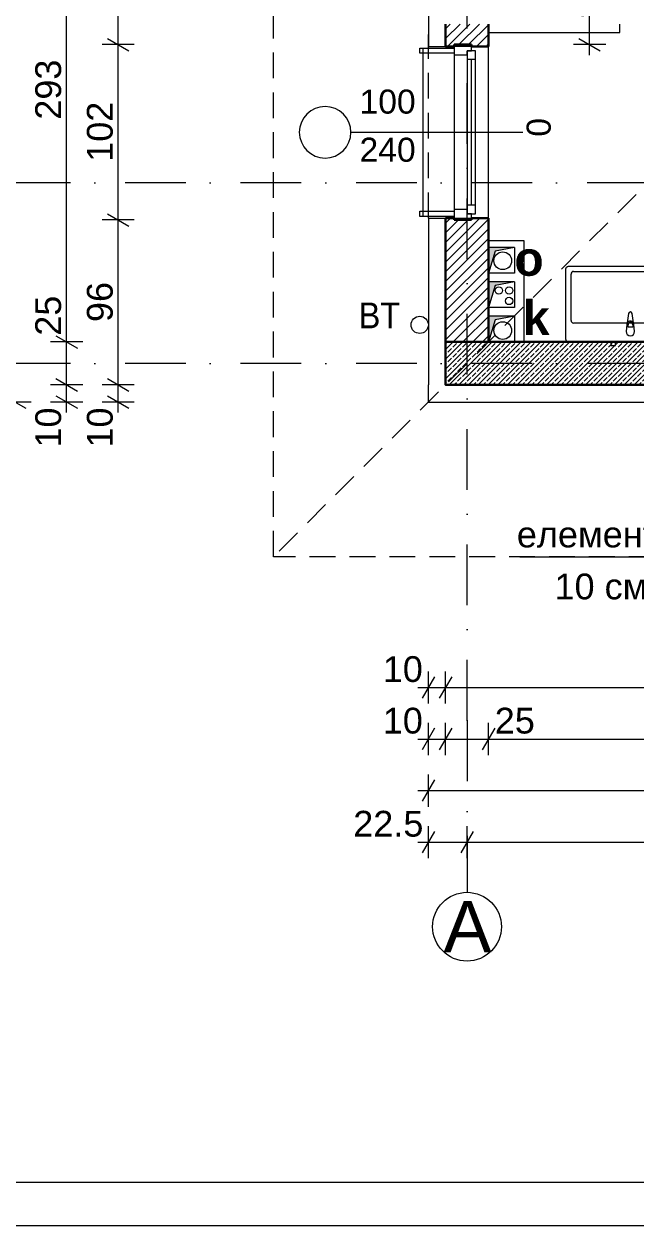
# Model space of a CAD drawing. Header units: centimetres. Extents: x -1463 to 1537, y -1556 to 644.
# Drawn here: x -1093 to -738, y -1556 to -857 of the extents above; entities that cross this region are included whole.
import ezdxf

# ---------------------------------------------------------------- set-up
doc = ezdxf.new("R2010")
doc.units = ezdxf.units.CM
doc.header["$MEASUREMENT"] = 0
doc.linetypes.add('Dashed', pattern=[23.2, 15, -8.2])
doc.linetypes.add('Dot & Dashed', pattern=[67.027776, 35.277777, -17.638888, 0, -14.111111])
for name, color, linetype in [('fill', 7, 'Continuous'), ('колони', 7, 'Continuous'), ('линии', 7, 'Continuous'), ('обзавеждане', 7, 'Continuous'), ('оси', 7, 'Continuous'), ('отвори', 7, 'Continuous'), ('размери', 7, 'Continuous'), ('стени', 7, 'Continuous'), ('стълби', 7, 'Continuous'), ('текст', 7, 'Continuous')]:
    doc.layers.add(name, color=color, linetype=linetype)
doc.styles.add('GENERATED_STYLE_1', font='arial.ttf')
doc.styles.add('GENERATED_STYLE_2', font='arial.ttf')
doc.styles.add('GENERATED_STYLE_3', font='arial.ttf', dxfattribs={"width": 0.9})
doc.styles.add('GENERATED_STYLE_4', font='arial.ttf')
doc.dimstyles.new('GENERATED_STYLE__1', dxfattribs={"dimtxt": 15, "dimasz": 9.5, "dimexe": 0.18, "dimexo": 0.0625, "dimgap": 0, "dimtad": 1, "dimzin": 0, "dimdsep": 46, "dimtxsty": 'GENERATED_STYLE_1', "dimblk": 'ARROWHEAD_2', "dimblk1": 'ARROWHEAD_2', "dimblk2": 'ARROWHEAD_2', "dimcen": 0.09, "dimse1": 1, "dimse2": 1, "dimclrd": 151, "dimclre": 151, "dimclrt": 7, "dimadec": 0, "dimazin": 0, "dimtfac": 1, "dimtdec": 4, "dimtmove": 0, "dimatfit": 3, "dimfxl": 0, "dimtolj": 1, "dimtzin": 0, "dimarcsym": 0})
doc.dimstyles.new('GENERATED_STYLE__2', dxfattribs={"dimtxt": 15, "dimasz": 9.5, "dimexe": 0.18, "dimexo": 0.0625, "dimgap": 0, "dimtad": 1, "dimtih": 1, "dimtoh": 1, "dimzin": 0, "dimdsep": 46, "dimtxsty": 'GENERATED_STYLE_1', "dimblk": 'ARROWHEAD_2', "dimblk1": 'ARROWHEAD_2', "dimblk2": 'ARROWHEAD_2', "dimcen": 0.09, "dimse1": 1, "dimse2": 1, "dimclrd": 151, "dimclre": 151, "dimclrt": 7, "dimadec": 0, "dimazin": 0, "dimtfac": 1, "dimtdec": 4, "dimtmove": 0, "dimatfit": 3, "dimfxl": 0, "dimtolj": 1, "dimtzin": 0, "dimarcsym": 0})
doc.dimstyles.new('GENERATED_STYLE__3', dxfattribs={"dimtxt": 15, "dimasz": 9.5, "dimexe": 0.18, "dimexo": 0.0625, "dimgap": 0, "dimtad": 1, "dimzin": 0, "dimdsep": 46, "dimtxsty": 'GENERATED_STYLE_1', "dimblk": 'ARROWHEAD_2', "dimblk1": 'ARROWHEAD_2', "dimblk2": 'ARROWHEAD_2', "dimcen": 0.09, "dimse1": 1, "dimse2": 1, "dimclrd": 151, "dimclre": 151, "dimclrt": 7, "dimadec": 0, "dimazin": 0, "dimtfac": 1, "dimtdec": 4, "dimtmove": 2, "dimatfit": 3, "dimfxl": 0, "dimtolj": 1, "dimtzin": 0, "dimarcsym": 0})
pattern_1 = [(45, (0, 0), (-2.828427, 2.828427), [])]

# ---------------------------------------------------------------- blocks, each defined once
blk = doc.blocks.new('Basin 27[2]', base_point=(-740.99, -1041.97))
at = {"layer": 'обзавеждане', "color": 102, "linetype": 'Continuous', "lineweight": 15}
for p, q in [((-775.49, -1029.47), (-775.49, -1002.47)), ((-773.99, -1000.97), (-707.99, -1000.97)), ((-706.49, -1002.47), (-706.49, -1029.47)), ((-707.99, -1030.97), (-773.99, -1030.97)), ((-742.35, -1033.48), (-742.35, -1031.99)), ((-739.63, -1033.48), (-742.35, -1033.48)), ((-739.63, -1031.99), (-739.63, -1033.48))]:
    blk.add_line(p, q, dxfattribs=at)
at = {"layer": 'обзавеждане', "color": 102, "linetype": 'Continuous', "lineweight": 15, "flags": 128}
for points in [[(-704.99, -1041.97), (-776.99, -1041.97, -0.414214), (-778.49, -1040.47), (-778.49, -999.47, -0.414214), (-776.99, -997.97), (-704.99, -997.97, -0.414214), (-703.49, -999.47), (-703.49, -1040.47, -0.414214)], [(-738.49, -1035.97), (-738.89, -1031.77, 0.12102), (-739.22, -1030.82), (-739.88, -1025.53, 0.882566), (-742.1, -1025.53), (-742.77, -1030.82, 0.12102), (-743.09, -1031.77), (-743.49, -1035.97, 1)]]:
    blk.add_lwpolyline(points, format="xyb", close=True, dxfattribs=at)
for points in [[(-749.64, -1041.97), (-752.34, -1041.97), (-752.34, -1043.97), (-749.64, -1043.97)], [(-729.64, -1041.97), (-732.34, -1041.97), (-732.34, -1043.97), (-729.64, -1043.97)]]:
    blk.add_lwpolyline(points, close=True, dxfattribs=at)
at = {"layer": 'обзавеждане', "color": 102, "linetype": 'Continuous', "lineweight": 15}
for centre, radius, start, end in [((-773.99, -1002.47), 1.5, 90, 180), ((-707.99, -1002.47), 1.5, 0, 90), ((-773.99, -1029.47), 1.5, 180, 270), ((-740.99, -1031.96), 2.11, 32.77103, 147.22897), ((-740.99, -1031.99), 1.36, 0, 180), ((-707.99, -1029.47), 1.5, 270, 0)]:
    blk.add_arc(centre, radius, start, end, dxfattribs=at)
blk = doc.blocks.new('*D20')
at = {"layer": 'размери', "color": 151, "linetype": 'Continuous', "lineweight": 13}
for p, q in [((-347.44, -794.46), (-347.44, -813.21)), ((-347.44, -803.83), (-823.44, -803.83)), ((-335.44, -803.83), (-347.44, -803.83))]:
    blk.add_line(p, q, dxfattribs=at)
at = {"layer": 'размери', "color": 161, "linetype": 'Continuous', "lineweight": 13}
for p, q in [((-351.05, -810.08), (-343.83, -797.58)), ((-339.05, -810.08), (-331.83, -797.58))]:
    blk.add_line(p, q, dxfattribs=at)
blk = doc.blocks.new('ARROWHEAD_2')
at = {"color": 0, "linetype": 'Continuous', "lineweight": 0}
for p, q in [((0, 0), (-1, 0)), ((-0.378, -0.655), (0.378, 0.655))]:
    blk.add_line(p, q, dxfattribs=at)
blk = doc.blocks.new('*D21')
at = {"layer": 'размери', "color": 151, "linetype": 'Continuous', "lineweight": 13}
for p, q in [((-823.44, -794.46), (-823.44, -813.21)), ((-823.44, -803.83), (-829.56, -803.83)), ((-347.44, -803.83), (-823.44, -803.83))]:
    blk.add_line(p, q, dxfattribs=at)
at = {"layer": 'размери', "color": 161, "linetype": 'Continuous', "lineweight": 13}
for p, q in [((-819.83, -797.58), (-827.05, -810.08)), ((-351.05, -810.08), (-343.83, -797.58))]:
    blk.add_line(p, q, dxfattribs=at)
at = {"layer": 'размери', "color": 7, "lineweight": 30, "insert": (-602.6, -800.83), "char_height": 15, "attachment_point": 7, "style": 'GENERATED_STYLE_1'}
blk.add_mtext('\\A1;{\\pql;\\fArial|b0|i0|c204|p0;\\W1.000000;476}', dxfattribs=at)
blk = doc.blocks.new('*D22')
at = {"layer": 'размери', "color": 151, "linetype": 'Continuous', "lineweight": 13}
for p, q in [((-1029.38, -1066.97), (-1048.13, -1066.97)), ((-1038.75, -1076.97), (-1038.75, -1066.97)), ((-1029.38, -1076.97), (-1048.13, -1076.97)), ((-1038.75, -1083.08), (-1038.75, -1076.97))]:
    blk.add_line(p, q, dxfattribs=at)
at = {"layer": 'размери', "color": 161, "linetype": 'Continuous', "lineweight": 13}
for p, q in [((-1045, -1063.36), (-1032.5, -1070.58)), ((-1045, -1073.36), (-1032.5, -1080.58))]:
    blk.add_line(p, q, dxfattribs=at)
at = {"layer": 'размери', "color": 7, "lineweight": 30, "insert": (-1041.75, -1103.46), "char_height": 15, "attachment_point": 7, "rotation": 90, "style": 'GENERATED_STYLE_1'}
blk.add_mtext('\\A1;{\\pql;\\fArial|b0|i0|c204|p0;\\W1.000000;10}', dxfattribs=at)
blk = doc.blocks.new('*D23')
at = {"layer": 'размери', "color": 151, "linetype": 'Continuous', "lineweight": 13}
for p, q in [((-1029.38, -970.97), (-1048.13, -970.97)), ((-1038.75, -1066.97), (-1038.75, -970.97)), ((-1029.38, -1066.97), (-1048.13, -1066.97))]:
    blk.add_line(p, q, dxfattribs=at)
at = {"layer": 'размери', "color": 161, "linetype": 'Continuous', "lineweight": 13}
for p, q in [((-1045, -967.36), (-1032.5, -974.58)), ((-1045, -1063.36), (-1032.5, -1070.58))]:
    blk.add_line(p, q, dxfattribs=at)
at = {"layer": 'размери', "color": 7, "lineweight": 30, "insert": (-1041.75, -1030.41), "char_height": 15, "attachment_point": 7, "rotation": 90, "style": 'GENERATED_STYLE_1'}
blk.add_mtext('\\A1;{\\pql;\\fArial|b0|i0|c204|p0;\\W1.000000;96}', dxfattribs=at)
blk = doc.blocks.new('*D24')
at = {"layer": 'размери', "color": 161, "linetype": 'Continuous', "lineweight": 13}
for p, q in [((-1045, -865.36), (-1032.5, -872.58)), ((-1045, -967.36), (-1032.5, -974.58))]:
    blk.add_line(p, q, dxfattribs=at)
at = {"layer": 'размери', "color": 151, "linetype": 'Continuous', "lineweight": 13}
for p, q in [((-1029.38, -868.97), (-1048.13, -868.97)), ((-1038.75, -970.97), (-1038.75, -868.97)), ((-1029.38, -970.97), (-1048.13, -970.97))]:
    blk.add_line(p, q, dxfattribs=at)
at = {"layer": 'размери', "color": 7, "lineweight": 30, "insert": (-1041.75, -937.13), "char_height": 15, "attachment_point": 7, "rotation": 90, "style": 'GENERATED_STYLE_1'}
blk.add_mtext('\\A1;{\\pql;\\fArial|b0|i0|c204|p0;\\W1.000000;102}', dxfattribs=at)
blk = doc.blocks.new('*D25')
at = {"layer": 'размери', "color": 161, "linetype": 'Continuous', "lineweight": 13}
for p, q in [((-1045, -670.36), (-1032.5, -677.58)), ((-1045, -865.36), (-1032.5, -872.58))]:
    blk.add_line(p, q, dxfattribs=at)
at = {"layer": 'размери', "color": 151, "linetype": 'Continuous', "lineweight": 13}
for p, q in [((-1029.38, -673.97), (-1048.13, -673.97)), ((-1038.75, -868.97), (-1038.75, -673.97)), ((-1029.38, -868.97), (-1048.13, -868.97))]:
    blk.add_line(p, q, dxfattribs=at)
at = {"layer": 'размери', "color": 7, "lineweight": 30, "insert": (-1041.75, -788.63), "char_height": 15, "attachment_point": 7, "rotation": 90, "style": 'GENERATED_STYLE_1'}
blk.add_mtext('\\A1;{\\pql;\\fArial|b0|i0|c204|p0;\\W1.000000;206}', dxfattribs=at)
blk = doc.blocks.new('*D32')
at = {"layer": 'размери', "color": 151, "linetype": 'Continuous', "lineweight": 13}
for p, q in [((-1059.38, -1066.97), (-1078.13, -1066.97)), ((-1068.75, -1076.97), (-1068.75, -1066.97)), ((-1059.38, -1076.97), (-1078.13, -1076.97)), ((-1068.75, -1083.08), (-1068.75, -1076.97))]:
    blk.add_line(p, q, dxfattribs=at)
at = {"layer": 'размери', "color": 161, "linetype": 'Continuous', "lineweight": 13}
for p, q in [((-1075, -1063.36), (-1062.5, -1070.58)), ((-1075, -1073.36), (-1062.5, -1080.58))]:
    blk.add_line(p, q, dxfattribs=at)
at = {"layer": 'размери', "color": 7, "lineweight": 30, "insert": (-1071.75, -1103.46), "char_height": 15, "attachment_point": 7, "rotation": 90, "style": 'GENERATED_STYLE_1'}
blk.add_mtext('\\A1;{\\pql;\\fArial|b0|i0|c204|p0;\\W1.000000;10}', dxfattribs=at)
blk = doc.blocks.new('*D33')
at = {"layer": 'размери', "color": 151, "linetype": 'Continuous', "lineweight": 13}
for p, q in [((-1059.38, -1041.97), (-1078.13, -1041.97)), ((-1068.75, -1066.97), (-1068.75, -1041.97)), ((-1059.38, -1066.97), (-1078.13, -1066.97))]:
    blk.add_line(p, q, dxfattribs=at)
at = {"layer": 'размери', "color": 161, "linetype": 'Continuous', "lineweight": 13}
for p, q in [((-1075, -1038.36), (-1062.5, -1045.58)), ((-1075, -1063.36), (-1062.5, -1070.58))]:
    blk.add_line(p, q, dxfattribs=at)
blk = doc.blocks.new('*D34')
at = {"layer": 'размери', "color": 161, "linetype": 'Continuous', "lineweight": 13}
for p, q in [((-1075, -745.36), (-1062.5, -752.58)), ((-1075, -1038.36), (-1062.5, -1045.58))]:
    blk.add_line(p, q, dxfattribs=at)
at = {"layer": 'размери', "color": 151, "linetype": 'Continuous', "lineweight": 13}
for p, q in [((-1059.38, -748.97), (-1078.13, -748.97)), ((-1068.75, -1041.97), (-1068.75, -748.97)), ((-1059.38, -1041.97), (-1078.13, -1041.97))]:
    blk.add_line(p, q, dxfattribs=at)
at = {"layer": 'размери', "color": 7, "lineweight": 30, "char_height": 15, "attachment_point": 7, "rotation": 90, "style": 'GENERATED_STYLE_1'}
for s, insert in [('\\A1;{\\pql;\\fArial|b0|i0|c204|p0;\\W1.000000;12}', (-1071.75, -775.46)), ('\\A1;{\\pql;\\fArial|b0|i0|c204|p0;\\W1.000000;293}', (-1071.75, -912.63)), ('\\A1;{\\pql;\\fArial|b0|i0|c204|p0;\\W1.000000;25}', (-1071.75, -1038.36))]:
    blk.add_mtext(s, dxfattribs=dict(at, insert=insert))
blk = doc.blocks.new('*D43')
at = {"layer": 'размери', "color": 161, "linetype": 'Continuous', "lineweight": 13}
for p, q in [((-1092.5, 169.42), (-1105, 176.64)), ((-1105, -1073.36), (-1092.5, -1080.58))]:
    blk.add_line(p, q, dxfattribs=at)
at = {"layer": 'размери', "color": 151, "linetype": 'Continuous', "lineweight": 13}
for p, q in [((-1098.75, 173.03), (-1098.75, 179.14)), ((-1089.38, 173.03), (-1108.13, 173.03)), ((-1098.75, -1076.97), (-1098.75, 173.03)), ((-1089.38, -1076.97), (-1108.13, -1076.97)), ((-1098.75, -1083.08), (-1098.75, -1076.97))]:
    blk.add_line(p, q, dxfattribs=at)
at = {"layer": 'размери', "color": 7, "lineweight": 30, "insert": (-1101.75, -477.71), "char_height": 15, "attachment_point": 7, "rotation": 90, "style": 'GENERATED_STYLE_1'}
blk.add_mtext('\\A1;{\\pql;\\fArial|b0|i0|c204|p0;\\W1.000000;1\xa0250}', dxfattribs=at)
blk = doc.blocks.new('*D44')
at = {"layer": 'размери', "color": 151, "linetype": 'Continuous', "lineweight": 13}
for p, q in [((-1119.38, -1054.47), (-1138.13, -1054.47)), ((-1128.75, -1076.97), (-1128.75, -1054.47)), ((-1119.38, -1076.97), (-1138.13, -1076.97)), ((-1128.75, -1083.08), (-1128.75, -1076.97))]:
    blk.add_line(p, q, dxfattribs=at)
at = {"layer": 'размери', "color": 161, "linetype": 'Continuous', "lineweight": 13}
for p, q in [((-1135, -1050.86), (-1122.5, -1058.08)), ((-1135, -1073.36), (-1122.5, -1080.58))]:
    blk.add_line(p, q, dxfattribs=at)
at = {"layer": 'размери', "color": 7, "lineweight": 30, "insert": (-1131.75, -1120.62), "char_height": 15, "attachment_point": 7, "rotation": 90, "style": 'GENERATED_STYLE_1'}
blk.add_mtext('\\A1;{\\pql;\\fArial|b0|i0|c204|p0;\\W1.000000;22.5}', dxfattribs=at)
blk = doc.blocks.new('*D45')
at = {"layer": 'размери', "color": 161, "linetype": 'Continuous', "lineweight": 13}
for p, q in [((-1135, -745.86), (-1122.5, -753.08)), ((-1135, -1050.86), (-1122.5, -1058.08))]:
    blk.add_line(p, q, dxfattribs=at)
at = {"layer": 'размери', "color": 151, "linetype": 'Continuous', "lineweight": 13}
for p, q in [((-1119.38, -749.47), (-1138.13, -749.47)), ((-1128.75, -1054.47), (-1128.75, -749.47)), ((-1119.38, -1054.47), (-1138.13, -1054.47))]:
    blk.add_line(p, q, dxfattribs=at)
at = {"layer": 'размери', "color": 7, "lineweight": 30, "insert": (-1131.75, -919.13), "char_height": 15, "attachment_point": 7, "rotation": 90, "style": 'GENERATED_STYLE_1'}
blk.add_mtext('\\A1;{\\pql;\\fArial|b0|i0|c204|p0;\\W1.000000;305}', dxfattribs=at)
blk = doc.blocks.new('*D50')
at = {"layer": 'размери', "color": 151, "linetype": 'Continuous', "lineweight": 13}
for p, q in [((590.39, -1066.97), (571.64, -1066.97)), ((581.02, -1076.97), (581.02, -1066.97)), ((590.39, -1076.97), (571.64, -1076.97)), ((581.02, -1083.08), (581.02, -1076.97))]:
    blk.add_line(p, q, dxfattribs=at)
at = {"layer": 'размери', "color": 161, "linetype": 'Continuous', "lineweight": 13}
for p, q in [((574.77, -1063.36), (587.27, -1070.58)), ((574.77, -1073.36), (587.27, -1080.58))]:
    blk.add_line(p, q, dxfattribs=at)
at = {"layer": 'размери', "color": 7, "lineweight": 30, "insert": (578.02, -1103.46), "char_height": 15, "attachment_point": 7, "rotation": 90, "style": 'GENERATED_STYLE_1'}
blk.add_mtext('\\A1;{\\pql;\\fArial|b0|i0|c204|p0;\\W1.000000;10}', dxfattribs=at)
blk = doc.blocks.new('*D73')
at = {"layer": 'размери', "color": 161, "linetype": 'Continuous', "lineweight": 13}
for p, q in [((647.27, 169.42), (634.77, 176.64)), ((634.77, -1073.36), (647.27, -1080.58))]:
    blk.add_line(p, q, dxfattribs=at)
at = {"layer": 'размери', "color": 151, "linetype": 'Continuous', "lineweight": 13}
for p, q in [((641.02, 173.03), (641.02, 179.14)), ((650.39, 173.03), (631.64, 173.03)), ((641.02, -1076.97), (641.02, 173.03)), ((650.39, -1076.97), (631.64, -1076.97)), ((641.02, -1083.08), (641.02, -1076.97))]:
    blk.add_line(p, q, dxfattribs=at)
at = {"layer": 'размери', "color": 7, "lineweight": 30, "insert": (638.02, -477.71), "char_height": 15, "attachment_point": 7, "rotation": 90, "style": 'GENERATED_STYLE_1'}
blk.add_mtext('\\A1;{\\pql;\\fArial|b0|i0|c204|p0;\\W1.000000;1\xa0250}', dxfattribs=at)
blk = doc.blocks.new('*D74')
at = {"layer": 'размери', "color": 151, "linetype": 'Continuous', "lineweight": 13}
for p, q in [((680.39, -1054.47), (661.64, -1054.47)), ((671.02, -1076.97), (671.02, -1054.47)), ((680.39, -1076.97), (661.64, -1076.97)), ((671.02, -1083.08), (671.02, -1076.97))]:
    blk.add_line(p, q, dxfattribs=at)
at = {"layer": 'размери', "color": 161, "linetype": 'Continuous', "lineweight": 13}
for p, q in [((664.77, -1050.86), (677.27, -1058.08)), ((664.77, -1073.36), (677.27, -1080.58))]:
    blk.add_line(p, q, dxfattribs=at)
at = {"layer": 'размери', "color": 7, "lineweight": 30, "insert": (668.02, -1120.62), "char_height": 15, "attachment_point": 7, "rotation": 90, "style": 'GENERATED_STYLE_1'}
blk.add_mtext('\\A1;{\\pql;\\fArial|b0|i0|c204|p0;\\W1.000000;22.5}', dxfattribs=at)
blk = doc.blocks.new('*D102')
at = {"layer": 'размери', "color": 161, "linetype": 'Continuous', "lineweight": 13}
for p, q in [((-854.83, -1326.85), (-862.05, -1339.35)), ((-832.33, -1326.85), (-839.55, -1339.35))]:
    blk.add_line(p, q, dxfattribs=at)
at = {"layer": 'размери', "color": 151, "linetype": 'Continuous', "lineweight": 13}
for p, q in [((-858.44, -1342.47), (-858.44, -1323.72)), ((-835.94, -1342.47), (-835.94, -1323.72)), ((-864.56, -1333.1), (-858.44, -1333.1)), ((-858.44, -1333.1), (-835.94, -1333.1))]:
    blk.add_line(p, q, dxfattribs=at)
at = {"layer": 'размери', "color": 7, "lineweight": 30, "insert": (-902.09, -1330.1), "char_height": 15, "attachment_point": 7, "style": 'GENERATED_STYLE_1'}
blk.add_mtext('\\A1;{\\pql;\\fArial|b0|i0|c204|p0;\\W1.000000;22.5}', dxfattribs=at)
blk = doc.blocks.new('*D103')
at = {"layer": 'размери', "color": 161, "linetype": 'Continuous', "lineweight": 13}
for p, q in [((-832.33, -1326.85), (-839.55, -1339.35)), ((-452.33, -1326.85), (-459.55, -1339.35))]:
    blk.add_line(p, q, dxfattribs=at)
at = {"layer": 'размери', "color": 151, "linetype": 'Continuous', "lineweight": 13}
for p, q in [((-835.94, -1342.47), (-835.94, -1323.72)), ((-455.94, -1342.47), (-455.94, -1323.72)), ((-835.94, -1333.1), (-455.94, -1333.1))]:
    blk.add_line(p, q, dxfattribs=at)
at = {"layer": 'размери', "color": 7, "lineweight": 30, "insert": (-663.1, -1330.1), "char_height": 15, "attachment_point": 7, "style": 'GENERATED_STYLE_1'}
blk.add_mtext('\\A1;{\\pql;\\fArial|b0|i0|c204|p0;\\W1.000000;380}', dxfattribs=at)
blk = doc.blocks.new('*D107')
at = {"layer": 'размери', "color": 151, "linetype": 'Continuous', "lineweight": 13}
for p, q in [((-858.44, -1312.47), (-858.44, -1293.72)), ((426.56, -1312.47), (426.56, -1293.72)), ((-864.56, -1303.1), (-858.44, -1303.1)), ((-858.44, -1303.1), (426.56, -1303.1)), ((426.56, -1303.1), (432.67, -1303.1))]:
    blk.add_line(p, q, dxfattribs=at)
at = {"layer": 'размери', "color": 161, "linetype": 'Continuous', "lineweight": 13}
for p, q in [((-854.83, -1296.85), (-862.05, -1309.35)), ((422.95, -1309.35), (430.17, -1296.85))]:
    blk.add_line(p, q, dxfattribs=at)
at = {"layer": 'размери', "color": 7, "lineweight": 30, "insert": (-241.68, -1300.1), "char_height": 15, "attachment_point": 7, "style": 'GENERATED_STYLE_1'}
blk.add_mtext('\\A1;{\\pql;\\fArial|b0|i0|c204|p0;\\W1.000000;1\xa0285}', dxfattribs=at)
blk = doc.blocks.new('*D108')
at = {"layer": 'размери', "color": 151, "linetype": 'Continuous', "lineweight": 13}
for p, q in [((-858.44, -1282.47), (-858.44, -1263.72)), ((-848.44, -1282.47), (-848.44, -1263.72)), ((-864.56, -1273.1), (-858.44, -1273.1)), ((-858.44, -1273.1), (-848.44, -1273.1))]:
    blk.add_line(p, q, dxfattribs=at)
at = {"layer": 'размери', "color": 161, "linetype": 'Continuous', "lineweight": 13}
for p, q in [((-854.83, -1266.85), (-862.05, -1279.35)), ((-844.83, -1266.85), (-852.05, -1279.35))]:
    blk.add_line(p, q, dxfattribs=at)
at = {"layer": 'размери', "color": 7, "lineweight": 30, "insert": (-884.94, -1270.1), "char_height": 15, "attachment_point": 7, "style": 'GENERATED_STYLE_1'}
blk.add_mtext('\\A1;{\\pql;\\fArial|b0|i0|c204|p0;\\W1.000000;10}', dxfattribs=at)
blk = doc.blocks.new('*D109')
at = {"layer": 'размери', "color": 151, "linetype": 'Continuous', "lineweight": 13}
for p, q in [((-848.44, -1282.47), (-848.44, -1263.72)), ((-823.44, -1282.47), (-823.44, -1263.72)), ((-848.44, -1273.1), (-823.44, -1273.1))]:
    blk.add_line(p, q, dxfattribs=at)
at = {"layer": 'размери', "color": 161, "linetype": 'Continuous', "lineweight": 13}
for p, q in [((-844.83, -1266.85), (-852.05, -1279.35)), ((-819.83, -1266.85), (-827.05, -1279.35))]:
    blk.add_line(p, q, dxfattribs=at)
blk = doc.blocks.new('*D110')
at = {"layer": 'размери', "color": 151, "linetype": 'Continuous', "lineweight": 13}
for p, q in [((-823.44, -1282.47), (-823.44, -1263.72)), ((-823.44, -1273.1), (-347.44, -1273.1))]:
    blk.add_line(p, q, dxfattribs=at)
at = {"layer": 'размери', "color": 161, "linetype": 'Continuous', "lineweight": 13}
for p, q in [((-819.83, -1266.85), (-827.05, -1279.35)), ((-343.83, -1266.85), (-351.05, -1279.35))]:
    blk.add_line(p, q, dxfattribs=at)
at = {"layer": 'размери', "color": 7, "lineweight": 30, "char_height": 15, "attachment_point": 7, "style": 'GENERATED_STYLE_1'}
for s, insert in [('\\A1;{\\pql;\\fArial|b0|i0|c204|p0;\\W1.000000;25}', (-819.83, -1270.1)), ('\\A1;{\\pql;\\fArial|b0|i0|c204|p0;\\W1.000000;476}', (-602.6, -1270.1)), ('\\A1;{\\pql;\\fArial|b0|i0|c204|p0;\\W1.000000;12}', (-373.94, -1270.1))]:
    blk.add_mtext(s, dxfattribs=dict(at, insert=insert))
blk = doc.blocks.new('*D111')
at = {"layer": 'размери', "color": 151, "linetype": 'Continuous', "lineweight": 13}
for p, q in [((-347.44, -1282.47), (-347.44, -1263.72)), ((-335.44, -1282.47), (-335.44, -1263.72)), ((-823.44, -1273.1), (-347.44, -1273.1)), ((-347.44, -1273.1), (-335.44, -1273.1)), ((-335.44, -1273.1), (-173.44, -1273.1))]:
    blk.add_line(p, q, dxfattribs=at)
at = {"layer": 'размери', "color": 161, "linetype": 'Continuous', "lineweight": 13}
for p, q in [((-343.83, -1266.85), (-351.05, -1279.35)), ((-331.83, -1266.85), (-339.05, -1279.35))]:
    blk.add_line(p, q, dxfattribs=at)
blk = doc.blocks.new('*D120')
at = {"layer": 'размери', "color": 161, "linetype": 'Continuous', "lineweight": 13}
for p, q in [((-854.83, -1236.85), (-862.05, -1249.35)), ((-844.83, -1236.85), (-852.05, -1249.35))]:
    blk.add_line(p, q, dxfattribs=at)
at = {"layer": 'размери', "color": 151, "linetype": 'Continuous', "lineweight": 13}
for p, q in [((-858.44, -1252.47), (-858.44, -1233.72)), ((-848.44, -1252.47), (-848.44, -1233.72)), ((-864.56, -1243.1), (-858.44, -1243.1)), ((-858.44, -1243.1), (-848.44, -1243.1))]:
    blk.add_line(p, q, dxfattribs=at)
at = {"layer": 'размери', "color": 7, "lineweight": 30, "insert": (-884.94, -1240.1), "char_height": 15, "attachment_point": 7, "style": 'GENERATED_STYLE_1'}
blk.add_mtext('\\A1;{\\pql;\\fArial|b0|i0|c204|p0;\\W1.000000;10}', dxfattribs=at)
blk = doc.blocks.new('*D121')
at = {"layer": 'размери', "color": 161, "linetype": 'Continuous', "lineweight": 13}
for p, q in [((-844.83, -1236.85), (-852.05, -1249.35)), ((-460.83, -1236.85), (-468.05, -1249.35))]:
    blk.add_line(p, q, dxfattribs=at)
at = {"layer": 'размери', "color": 151, "linetype": 'Continuous', "lineweight": 13}
for p, q in [((-848.44, -1252.47), (-848.44, -1233.72)), ((-464.44, -1252.47), (-464.44, -1233.72)), ((-848.44, -1243.1), (-464.44, -1243.1))]:
    blk.add_line(p, q, dxfattribs=at)
at = {"layer": 'размери', "color": 7, "lineweight": 30, "insert": (-673.6, -1240.1), "char_height": 15, "attachment_point": 7, "style": 'GENERATED_STYLE_1'}
blk.add_mtext('\\A1;{\\pql;\\fArial|b0|i0|c204|p0;\\W1.000000;384}', dxfattribs=at)
blk = doc.blocks.new('*D140')
at = {"layer": 'размери', "color": 161, "linetype": 'Continuous', "lineweight": 13}
for p, q in [((-758.46, -752.58), (-770.96, -745.36)), ((-770.96, -865.36), (-758.46, -872.58))]:
    blk.add_line(p, q, dxfattribs=at)
at = {"layer": 'размери', "color": 151, "linetype": 'Continuous', "lineweight": 13}
for p, q in [((-764.71, -748.97), (-764.71, -742.86)), ((-755.33, -748.97), (-774.08, -748.97)), ((-764.71, -868.97), (-764.71, -748.97)), ((-755.33, -868.97), (-774.08, -868.97)), ((-764.71, -875.08), (-764.71, -868.97))]:
    blk.add_line(p, q, dxfattribs=at)
at = {"layer": 'размери', "color": 7, "lineweight": 30, "insert": (-767.71, -854.16), "char_height": 15, "attachment_point": 7, "rotation": 90, "style": 'GENERATED_STYLE_1'}
blk.add_mtext('\\A1;{\\pql;\\fArial|b0|i0|c204|p0;\\W1.000000;120}', dxfattribs=at)

msp = doc.modelspace()

# ---------------------------------------------------------------- hatches: boundary and pattern name
at = {"layer": 'fill', "linetype": 'Continuous', "lineweight": 13}
h = msp.add_hatch(dxfattribs=at)
h.set_pattern_fill('Common_Brick', color=253, style=0, pattern_type=2)
h.set_pattern_definition(pattern_1)
h.paths.add_polyline_path([(-823.443, -856.968), (-848.443, -856.968), (-848.443, -869.968), (-843.443, -869.968), (-843.443, -868.968), (-833.443, -868.968), (-833.443, -869.968), (-823.443, -869.968)])
h = msp.add_hatch(dxfattribs=at)
h.set_pattern_fill('Common_Brick', color=253, style=0, pattern_type=2)
h.set_pattern_definition(pattern_1)
h.paths.add_polyline_path([(-843.443, -969.968), (-848.443, -969.968), (-848.443, -1041.968), (-823.443, -1041.968), (-823.443, -969.968), (-833.443, -969.968), (-833.443, -970.968), (-843.443, -970.968)])
for points in [[(-808.443, -986.968), (-823.443, -986.968), (-823.443, -1001.968), (-819.644, -989.122)], [(-808.443, -1006.968), (-823.443, -1006.968), (-823.443, -1021.968), (-819.644, -1009.122)], [(-808.443, -1026.968), (-823.443, -1026.968), (-823.443, -1041.968), (-819.644, -1029.122)]]:
    msp.add_hatch(color=254, dxfattribs=at).paths.add_polyline_path(points)
at = {"layer": 'fill', "linetype": 'Continuous', "lineweight": 5}
h = msp.add_hatch(dxfattribs=at)
h.set_pattern_fill('Solid___Dashed', style=0, pattern_type=2)
h.set_pattern_definition([(45, (0, 0), (-2.828427, 2.828427), []), (45, (-1.4142, 1.4142), (-2.828427, 2.828427), [3, -1])])
h.paths.add_polyline_path([(-723.443, -1066.968), (-723.443, -1041.968), (-848.443, -1041.968), (-848.443, -1066.968)])

# ---------------------------------------------------------------- linework, layer by layer
at = {"layer": 'колони', "color": 7, "linetype": 'Continuous', "lineweight": 30}
msp.add_lwpolyline([(-723.443, -1066.968), (-723.443, -1041.968), (-848.443, -1041.968), (-848.443, -1066.968)], close=True, dxfattribs=at)
at = {"layer": 'линии', "color": 7, "linetype": 'Dashed', "lineweight": 13}
for p, q in [((-948.443, -1166.968), (-948.443, 173.115)), ((-278.364, -496.889), (-948.443, -1166.968)), ((131.557, -1166.968), (-948.443, -1166.968))]:
    msp.add_line(p, q, dxfattribs=at)
at = {"layer": 'линии', "color": 7, "linetype": 'Continuous', "lineweight": 13}
for p, q in [((-805.328, -1167.14), (-634.519, -1167.14)), ((854.544, -1531.12), (-1413.312, -1531.12))]:
    msp.add_line(p, q, dxfattribs=at)
at = {"layer": 'линии', "color": 7, "linetype": 'Continuous', "lineweight": 5}
msp.add_line((1536.688, -1556.493), (-1463.312, -1556.493), dxfattribs=at)
at = {"layer": 'линии', "color": 30, "linetype": 'Continuous', "lineweight": 20}
msp.add_circle((-863.443, -1032.059), 5, dxfattribs=at)
at = {"layer": 'обзавеждане', "color": 102, "linetype": 'Continuous', "lineweight": 15}
for p, q in [((-823.443, -856.968), (-823.443, -861.968)), ((-747.046, -861.968), (-747.046, -856.968)), ((-823.443, -861.968), (-747.046, -861.968))]:
    msp.add_line(p, q, dxfattribs=at)
at = {"layer": 'оси', "color": 102, "linetype": 'Dot & Dashed', "lineweight": 15}
for p, q in [((-835.943, -1262.312), (-835.943, 355.59)), ((611.639, -949.466), (-1119.914, -949.466)), ((611.639, -1054.468), (-1119.914, -1054.468)), ((-835.943, -1262.312), (-835.943, -1362.312))]:
    msp.add_line(p, q, dxfattribs=at)
at = {"layer": 'оси', "color": 7, "linetype": 'Continuous', "lineweight": 5}
msp.add_circle((-835.943, -1382.312), 20, dxfattribs=at)
at = {"layer": 'оси', "color": 102, "linetype": 'Dot & Dashed', "lineweight": 15}
msp.add_point((-835.943, -1262.312), dxfattribs=at)
msp.add_point((-835.943, -1262.312), dxfattribs=at)
at = {"layer": 'отвори', "color": 5, "linetype": 'Continuous', "lineweight": 13}
for p, q in [((-808.443, -986.968), (-823.443, -986.968)), ((-823.443, -986.968), (-823.443, -1001.968)), ((-819.644, -989.122), (-823.443, -1001.968)), ((-808.443, -986.968), (-819.644, -989.122)), ((-808.443, -986.968), (-808.443, -1001.968)), ((-808.443, -1001.968), (-823.443, -1001.968)), ((-808.443, -1006.968), (-823.443, -1006.968)), ((-823.443, -1006.968), (-823.443, -1021.968)), ((-808.443, -1006.968), (-819.644, -1009.122)), ((-808.443, -1006.968), (-808.443, -1021.968)), ((-819.644, -1009.122), (-823.443, -1021.968)), ((-808.443, -1021.968), (-823.443, -1021.968)), ((-808.443, -1026.968), (-823.443, -1026.968)), ((-823.443, -1026.968), (-823.443, -1041.968)), ((-808.443, -1026.968), (-819.644, -1029.122)), ((-808.443, -1026.968), (-808.443, -1041.968)), ((-819.644, -1029.122), (-823.443, -1041.968)), ((-808.443, -1041.968), (-823.443, -1041.968))]:
    msp.add_line(p, q, dxfattribs=at)
for centre, radius in [((-815.179, -994.747), 5.153), ((-817.513, -1012.036), 2.14), ((-811.493, -1012.036), 2.14), ((-811.493, -1018.136), 2.14), ((-815.179, -1035.349), 5.153)]:
    msp.add_circle(centre, radius, dxfattribs=at)
at = {"layer": 'стени', "color": 7, "linetype": 'Continuous', "lineweight": 30}
for p, q in [((-848.443, -856.968), (-848.443, -869.968)), ((-848.443, -869.968), (-843.443, -869.968)), ((-848.443, -869.968), (-843.443, -869.968)), ((-848.443, -869.968), (-843.443, -869.968)), ((-848.443, -869.968), (-843.443, -869.968)), ((-848.443, -869.968), (-843.443, -869.968)), ((-843.443, -869.968), (-843.443, -868.968)), ((-843.443, -868.968), (-833.443, -868.968)), ((-843.443, -868.968), (-833.443, -868.968)), ((-843.443, -869.968), (-843.443, -868.968)), ((-843.443, -869.968), (-843.443, -868.968)), ((-833.443, -868.968), (-833.443, -869.968)), ((-833.443, -868.968), (-833.443, -869.968)), ((-833.443, -868.968), (-833.443, -869.968)), ((-833.443, -869.968), (-823.443, -869.968)), ((-833.443, -869.968), (-823.443, -869.968)), ((-848.443, -969.968), (-848.443, -1041.968)), ((-848.443, -969.968), (-843.443, -969.968)), ((-848.443, -969.968), (-843.443, -969.968)), ((-848.443, -969.968), (-843.443, -969.968)), ((-848.443, -969.968), (-843.443, -969.968)), ((-848.443, -969.968), (-843.443, -969.968)), ((-843.443, -969.968), (-843.443, -970.968)), ((-843.443, -969.968), (-843.443, -970.968)), ((-843.443, -969.968), (-843.443, -970.968)), ((-843.443, -970.968), (-833.443, -970.968)), ((-843.443, -970.968), (-833.443, -970.968)), ((-833.443, -969.968), (-823.443, -969.968)), ((-833.443, -970.968), (-833.443, -969.968)), ((-833.443, -970.968), (-833.443, -969.968)), ((-833.443, -970.968), (-833.443, -969.968)), ((-833.443, -969.968), (-823.443, -969.968))]:
    msp.add_line(p, q, dxfattribs=at)
at = {"layer": 'стени', "color": 30, "linetype": 'Continuous', "lineweight": 20}
for p, q in [((-858.443, -869.968), (-858.443, -862.968)), ((-858.443, -869.968), (-858.443, -862.968)), ((-858.443, -869.968), (-858.443, -862.968)), ((-863.443, -870.968), (-843.443, -870.968)), ((-863.443, -873.968), (-863.443, -870.968)), ((-843.443, -873.968), (-863.443, -873.968)), ((-858.443, -869.968), (-848.443, -869.968)), ((-858.443, -869.968), (-848.443, -869.968)), ((-858.443, -869.968), (-848.443, -869.968)), ((-858.443, -869.968), (-848.443, -869.968)), ((-858.443, -869.968), (-848.443, -869.968)), ((-843.443, -870.968), (-843.443, -873.968)), ((-863.443, -965.968), (-843.443, -965.968)), ((-863.443, -968.968), (-863.443, -965.968)), ((-843.443, -968.968), (-863.443, -968.968)), ((-858.443, -969.968), (-858.443, -976.968)), ((-858.443, -969.968), (-848.443, -969.968)), ((-858.443, -969.968), (-848.443, -969.968)), ((-858.443, -969.968), (-848.443, -969.968)), ((-858.443, -969.968), (-848.443, -969.968)), ((-858.443, -969.968), (-848.443, -969.968)), ((-858.443, -969.968), (-858.443, -976.968)), ((-858.443, -969.968), (-858.443, -976.968)), ((-843.443, -965.968), (-843.443, -968.968))]:
    msp.add_line(p, q, dxfattribs=at)
at = {"layer": 'стени', "color": 30, "linetype": 'Continuous', "lineweight": 13}
for p, q in [((-861.443, -968.968), (-861.443, -870.968)), ((-861.443, -870.968), (-858.443, -870.968)), ((-843.443, -869.968), (-843.443, -874.968)), ((-833.443, -869.968), (-843.443, -869.968)), ((-835.943, -874.968), (-835.943, -872.468)), ((-835.943, -872.468), (-833.443, -872.468)), ((-835.943, -872.468), (-835.943, -877.468)), ((-830.943, -872.468), (-835.943, -872.468)), ((-833.443, -872.468), (-833.443, -869.968)), ((-830.943, -877.468), (-830.943, -872.468)), ((-823.443, -969.968), (-823.443, -869.968)), ((-843.443, -874.968), (-835.943, -874.968)), ((-843.443, -874.968), (-843.443, -964.968)), ((-835.943, -877.468), (-830.943, -877.468)), ((-835.943, -877.468), (-835.943, -962.468)), ((-833.443, -962.468), (-833.443, -877.468)), ((-830.943, -962.468), (-830.943, -877.468)), ((-830.943, -962.468), (-830.943, -877.468)), ((-835.943, -964.968), (-843.443, -964.968)), ((-843.443, -964.968), (-843.443, -969.968)), ((-830.943, -962.468), (-835.943, -962.468)), ((-835.943, -962.468), (-835.943, -967.468)), ((-835.943, -967.468), (-835.943, -964.968)), ((-830.943, -967.468), (-830.943, -962.468)), ((-858.443, -968.968), (-861.443, -968.968)), ((-843.443, -969.968), (-833.443, -969.968)), ((-833.443, -967.468), (-835.943, -967.468)), ((-835.943, -967.468), (-830.943, -967.468)), ((-833.443, -969.968), (-833.443, -967.468))]:
    msp.add_line(p, q, dxfattribs=at)
at = {"layer": 'стени', "color": 30, "linetype": 'Dashed', "lineweight": 13}
msp.add_line((-858.443, -969.968), (-858.443, -869.968), dxfattribs=at)
at = {"layer": 'стени', "color": 161, "linetype": 'Continuous', "lineweight": 13}
msp.add_line((-903.443, -919.968), (-803.443, -919.968), dxfattribs=at)
at = {"layer": 'стени', "color": 251, "linetype": 'Continuous', "lineweight": 13}
for p, q in [((-823.443, -982.89), (-802.926, -982.89)), ((-802.926, -982.89), (-802.926, -1041.968))]:
    msp.add_line(p, q, dxfattribs=at)
at = {"layer": 'стени', "color": 30, "linetype": 'Continuous', "lineweight": 20}
for points in [[(-858.443, -672.968), (-858.443, -869.968)], [(-858.443, -969.968), (-858.443, -1066.968)], [(-858.443, -1076.968), (-858.443, -1066.968)], [(-858.443, -1076.968), (-463.443, -1076.968)]]:
    msp.add_lwpolyline(points, dxfattribs=at)
at = {"layer": 'стени', "color": 7, "linetype": 'Continuous', "lineweight": 30}
for points in [[(-823.443, -869.968), (-823.443, -856.968)], [(-823.443, -1041.968), (-823.443, -969.968)]]:
    msp.add_lwpolyline(points, dxfattribs=at)
at = {"layer": 'стени', "color": 161, "linetype": 'Continuous', "lineweight": 13}
msp.add_lwpolyline([(-918.443, -904.968, 1), (-918.443, -934.968, 1)], format="xyb", close=True, dxfattribs=at)

# ---------------------------------------------------------------- block references
at = {"layer": 'обзавеждане', "color": 102, "linetype": 'Continuous', "lineweight": 15}
msp.add_blockref('Basin 27[2]', (-740.992, -1041.968), dxfattribs=at)

# ---------------------------------------------------------------- texts
at = {"layer": 'оси', "color": 7, "linetype": 'Continuous', "lineweight": 30, "insert": (-849.657, -1367.312), "char_height": 30, "attachment_point": 1, "style": 'GENERATED_STYLE_1'}
msp.add_mtext('\\A1;{\\pql;\\pt0;\\fArial|b0|i0|c204|p0;\\W1.000000;A}', dxfattribs=at)
at = {"layer": 'отвори', "color": 161, "linetype": 'Continuous', "lineweight": 13, "insert": (-808.443, -1003.775), "char_height": 20, "width": 16, "attachment_point": 7, "style": 'GENERATED_STYLE_2'}
msp.add_mtext('\\A1;{\\pql;\\fArial|b1|i0|c204|p0;\\W1.000000;o}', dxfattribs=at)
at = {"layer": 'отвори', "color": 161, "linetype": 'Continuous', "lineweight": 13, "insert": (-803.547, -1037.884), "char_height": 20, "attachment_point": 7, "style": 'GENERATED_STYLE_2'}
msp.add_mtext('\\A1;{\\pql;\\fArial|b1|i0|c204|p0;\\W1.000000;k}', dxfattribs=at)
at = {"layer": 'стени', "color": 161, "linetype": 'Continuous', "lineweight": 13, "char_height": 14, "attachment_point": 7, "style": 'GENERATED_STYLE_1'}
for s, insert in [('\\A1;{\\pql;\\pt0;\\fArial|b0|i0|c204|p0;\\W1.000000;100\\fArial|b0|i0|c204|p0;\\W1.000000;\\A1{\\H.66x;\\S^  ;}\\fArial|b0|i0|c204|p0;\\W1.000000;\\fArial|b0|i0|c204|p0;\\W1.000000;}', (-898.443, -913.203)), ('\\A1;{\\pql;\\pt0;\\fArial|b0|i0|c204|p0;\\W1.000000;240\\fArial|b0|i0|c204|p0;\\W1.000000;\\A1{\\H.66x;\\S^  ;}\\fArial|b0|i0|c204|p0;\\W1.000000;\\fArial|b0|i0|c204|p0;\\W1.000000;}', (-898.443, -941.203))]:
    msp.add_mtext(s, dxfattribs=dict(at, insert=insert))
at = {"layer": 'стени', "color": 161, "linetype": 'Continuous', "lineweight": 13, "insert": (-783.208, -927.968), "char_height": 14, "attachment_point": 7, "rotation": 90, "style": 'GENERATED_STYLE_1'}
msp.add_mtext('\\A1;{\\pql;\\pt0;\\fArial|b0|i0|c204|p0;\\W1.000000; 0\\fArial|b0|i0|c204|p0;\\W1.000000;\\A1{\\H.66x;\\S^  ;}\\fArial|b0|i0|c204|p0;\\W1.000000;\\fArial|b0|i0|c204|p0;\\W1.000000;}', dxfattribs=at)
at = {"layer": 'стълби', "color": 7, "linetype": 'Continuous', "lineweight": 13, "char_height": 15, "attachment_point": 8, "style": 'GENERATED_STYLE_4'}
for s, insert in [('\\A1;{\\pqc;\\fArial|b0|i0|c204|p0;\\W1.000000;елемент-козирка}', (-724.825, -1166.085)), ('\\A1;{\\pqc;\\fArial|b0|i0|c204|p0;\\W1.000000;10 см EPS}', (-734.207, -1192.017))]:
    msp.add_mtext(s, dxfattribs=dict(at, insert=insert))
at = {"layer": 'текст', "color": 7, "linetype": 'Continuous', "lineweight": 13, "insert": (-898.912, -1026.538), "char_height": 15, "attachment_point": 4, "style": 'GENERATED_STYLE_3'}
msp.add_mtext('\\A1;{\\pql;\\fArial|b0|i0|c204|p0;\\W0.900000;ВТ}', dxfattribs=at)

# ---------------------------------------------------------------- dimensions: what is measured, and where the dimension line sits
at = {"layer": 'размери', "color": 151, "linetype": 'Continuous', "lineweight": 13}
for base, p1, p2, dimstyle, picture, middle in [((-1098.752, 173.032), (-858.443, -1076.968), (-478.443, 173.032), 'GENERATED_STYLE__1', '*D43', (-1109.252, -451.976)), ((641.019, 173.032), (-858.443, -1076.968), (-478.443, 173.032), 'GENERATED_STYLE__1', '*D73', (630.519, -451.976)), ((-1128.752, -749.468), (-1079.135, -1054.468), (-1083.046, -749.468), 'GENERATED_STYLE__1', '*D45', (-1139.252, -902.006)), ((-1068.752, -748.968), (-408.443, -1041.968), (-498.443, -748.968), 'GENERATED_STYLE__1', '*D34', (-1079.252, -895.506)), ((-764.709, -748.968), (-823.443, -868.968), (-823.443, -748.968), 'GENERATED_STYLE__3', '*D140', (-775.209, -837.033)), ((-1038.752, -868.968), (-833.443, -970.968), (-833.443, -868.968), 'GENERATED_STYLE__1', '*D24', (-1049.252, -920.006)), ((-1038.752, -970.968), (-848.443, -1066.968), (-833.443, -970.968), 'GENERATED_STYLE__1', '*D23', (-1049.252, -1018.994)), ((-1068.752, -1041.968), (-848.443, -1066.968), (-408.443, -1041.968), 'GENERATED_STYLE__1', '*D33', (-1079.252, -1026.94)), ((-1128.752, -1054.468), (-858.443, -1076.968), (-1079.135, -1054.468), 'GENERATED_STYLE__1', '*D44', (-1139.252, -1101.2)), ((671.019, -1054.468), (-858.443, -1076.968), (703.509, -1054.468), 'GENERATED_STYLE__1', '*D74', (660.519, -1101.2)), ((-1068.752, -1066.968), (-408.443, -1076.968), (-848.443, -1066.968), 'GENERATED_STYLE__1', '*D32', (-1079.252, -1092.047)), ((-1038.752, -1066.968), (-858.443, -1076.968), (-848.443, -1066.968), 'GENERATED_STYLE__1', '*D22', (-1049.252, -1092.047)), ((581.019, -1066.968), (-858.443, -1076.968), (31.557, -1066.968), 'GENERATED_STYLE__1', '*D50', (570.519, -1092.047))]:
    dim = msp.add_linear_dim(base=base, p1=p1, p2=p2, angle=90, dimstyle=dimstyle, dxfattribs=at)
    dim.commit()
    dim.dimension.update_dxf_attribs({"geometry": picture, "text_midpoint": middle, "dimtype": 160, "text_rotation": 90})
dim = msp.add_linear_dim(base=(-1038.752, -673.968), p1=(-833.443, -868.968), p2=(-833.443, -673.968), angle=90, text='206', dimstyle='GENERATED_STYLE__1', dxfattribs=at)
dim.commit()
dim.dimension.update_dxf_attribs({"geometry": '*D25', "text_midpoint": (-1049.252, -771.506), "dimtype": 160, "text_rotation": 90})
for base, p1, p2, picture, middle in [((-823.443, -803.832), (-347.443, -889.468), (-823.443, -786.968), '*D21', (-585.481, -793.332)), ((-347.443, -803.832), (-335.443, -889.468), (-347.443, -889.468), '*D20', (-320.415, -793.332))]:
    dim = msp.add_linear_dim(base=base, p1=p1, p2=p2, angle=180, dimstyle='GENERATED_STYLE__2', dxfattribs=at)
    dim.commit()
    dim.dimension.update_dxf_attribs({"geometry": picture, "text_midpoint": middle, "dimtype": 160})
for base, p1, p2, picture, middle in [((-347.443, -1273.098), (-823.443, -970.968), (-347.443, -889.468), '*D110', (-585.481, -1262.598)), ((-335.443, -1273.098), (-347.443, -889.468), (-335.443, -889.468), '*D111', (-362.522, -1262.598)), ((426.557, -1303.098), (-858.443, -1076.968), (426.557, -971.966), '*D107', (-215.951, -1292.598)), ((-823.443, -1273.098), (-848.443, -1066.968), (-823.443, -970.968), '*D109', (-808.415, -1262.598)), ((-464.443, -1243.098), (-848.443, -1066.968), (-464.443, -1061.968), '*D121', (-656.481, -1232.598)), ((-848.443, -1273.098), (-858.443, -1076.968), (-848.443, -1066.968), '*D108', (-873.522, -1262.598)), ((-848.443, -1243.098), (-858.443, -1076.968), (-848.443, -1066.968), '*D120', (-873.522, -1232.598)), ((-835.943, -1333.098), (-858.443, -1076.968), (-835.943, -1116.495), '*D102', (-882.675, -1322.598)), ((-455.943, -1333.098), (-835.943, -1116.495), (-455.943, -1274.02), '*D103', (-645.981, -1322.598))]:
    dim = msp.add_linear_dim(base=base, p1=p1, p2=p2, dimstyle='GENERATED_STYLE__2', dxfattribs=at)
    dim.commit()
    dim.dimension.update_dxf_attribs({"geometry": picture, "text_midpoint": middle, "dimtype": 160})

doc.saveas('drawing.dxf')
